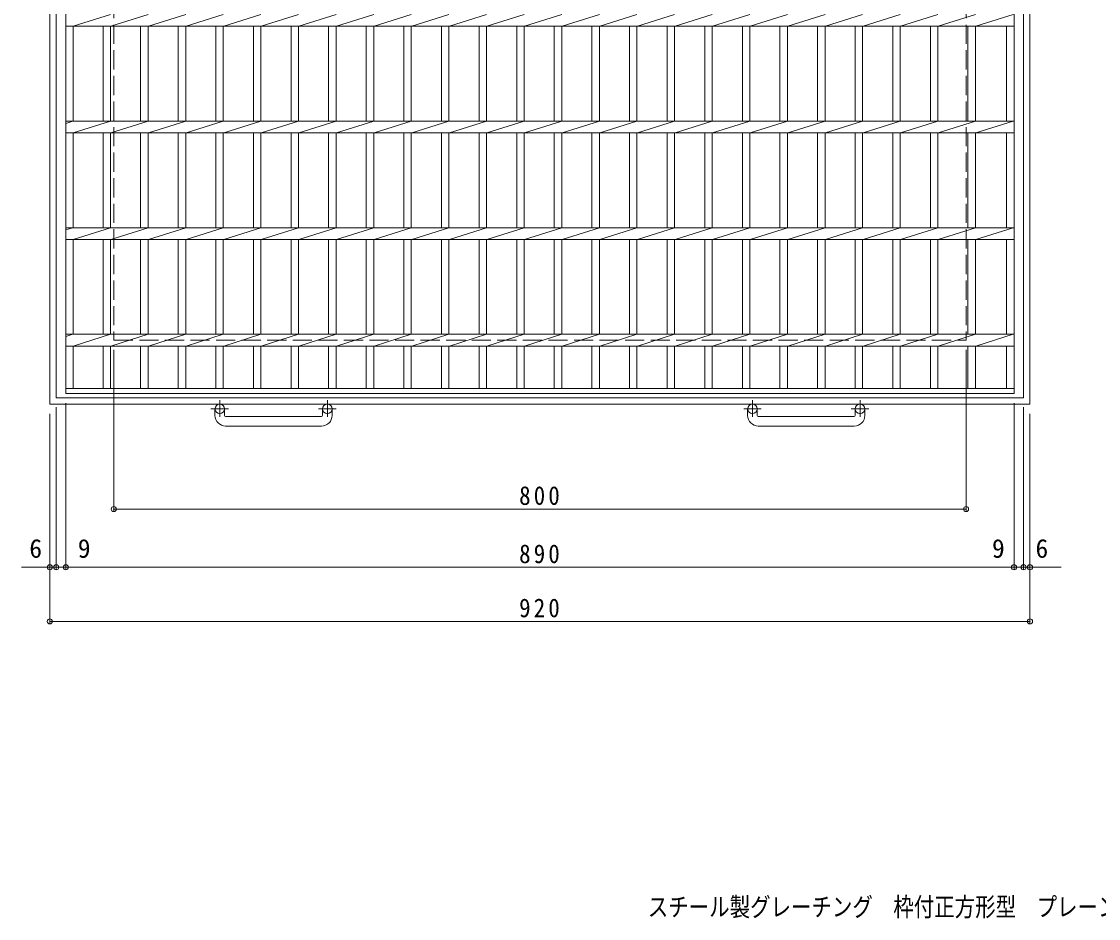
# Model space of a CAD drawing. Units: millimetres, scale not verified. Extents: x -1106 to 1075, y -818 to 820.
# Drawn here: x -1106 to -95, y -818 to 24 of the extents above; entities that cross this region are included whole.
import ezdxf
from ezdxf.enums import TextEntityAlignment as Align

# ---------------------------------------------------------------- set-up
doc = ezdxf.new("R2010")
doc.units = ezdxf.units.MM
doc.header["$LTSCALE"] = 6
doc.header["$PDMODE"] = 32
doc.header["$PDSIZE"] = 4.8
doc.linetypes.add('CHAIN1', pattern=[8, 5, -1, 1, -1])
doc.linetypes.add('DASHED3', pattern=[4, 3, -1])
for name, color, linetype, lineweight in [('B-1', 2, 'Continuous', 9), ('B-2', 3, 'Continuous', 9), ('B-4', 7, 'Continuous', 9)]:
    doc.layers.add(name, color=color, linetype=linetype, lineweight=lineweight)
doc.layers.add('F-0_F-0ﾚｲﾔ', color=2, linetype='Continuous')
doc.styles.add('ＭＳ ゴシック', font='')
doc.styles.get('ＭＳ ゴシック').set_extended_font_data('MS Gothic')

msp = doc.modelspace()

# ---------------------------------------------------------------- linework, layer by layer
at = {"layer": 'B-1'}
for p, q in [((-1079.112, 585.038), (-1079.112, -334.963)), ((-1073.112, 579.037), (-1073.112, -328.962)), ((-165.112, 579.037), (-165.112, -328.962)), ((-159.112, 585.038), (-159.112, -334.963)), ((-1073.112, -328.962), (-165.112, -328.962)), ((-1079.112, -334.963), (-159.112, -334.963)), ((-924.112, -345.564), (-924.112, -339.463)), ((-915.112, -345.564), (-915.112, -339.463)), ((-823.112, -345.564), (-823.112, -339.463)), ((-814.112, -345.564), (-814.112, -339.463)), ((-424.112, -345.564), (-424.112, -339.463)), ((-415.112, -345.564), (-415.112, -339.463)), ((-323.112, -345.564), (-323.112, -339.463)), ((-314.112, -345.564), (-314.112, -339.463)), ((-914.112, -346.563), (-824.112, -346.563)), ((-414.112, -346.563), (-324.112, -346.563)), ((-824.112, -355.563), (-914.112, -355.563)), ((-324.112, -355.563), (-414.112, -355.563))]:
    msp.add_line(p, q, dxfattribs=at)
at = {"layer": 'B-1', "linetype": 'DASHED3'}
for p, q in [((-1019.112, 525.038), (-1019.112, -274.963)), ((-219.112, 525.038), (-219.112, -274.963)), ((-1019.112, -274.963), (-219.112, -274.963))]:
    msp.add_line(p, q, dxfattribs=at)
at = {"layer": 'B-1', "linetype": 'CHAIN1'}
for p, q in [((-919.612, -331.357), (-919.612, -346.953)), ((-818.612, -331.357), (-818.612, -346.953)), ((-419.612, -331.357), (-419.612, -346.953)), ((-318.612, -331.357), (-318.612, -346.953)), ((-911.449, -339.463), (-927.856, -339.463)), ((-810.449, -339.463), (-826.856, -339.463)), ((-411.449, -339.463), (-427.856, -339.463)), ((-310.449, -339.463), (-326.856, -339.463))]:
    msp.add_line(p, q, dxfattribs=at)
at = {"layer": 'B-1'}
for centre in [(-919.612, -339.463), (-818.612, -339.463), (-419.612, -339.463), (-318.612, -339.463)]:
    msp.add_circle(centre, 4.5, dxfattribs=at)
for centre, radius, start, end in [((-914.112, -345.564), 10, 180, 270), ((-914.112, -345.564), 1, 180, 270), ((-824.112, -345.564), 10, 270, 0), ((-824.112, -345.564), 1, 270, 0), ((-414.112, -345.564), 10, 180, 270), ((-414.112, -345.564), 1, 180, 270), ((-324.112, -345.564), 10, 270, 0), ((-324.112, -345.564), 1, 270, 0)]:
    msp.add_arc(centre, radius, start, end, dxfattribs=at)
at = {"layer": 'B-2'}
for p, q in [((-1064.112, -324.962), (-1064.112, 575.037)), ((-1057.111, 19.538), (-1022.212, 30.537)), ((-1021.811, 19.538), (-986.912, 30.537)), ((-986.511, 19.538), (-951.612, 30.537)), ((-951.211, 19.538), (-916.312, 30.537)), ((-915.911, 19.538), (-881.012, 30.537)), ((-880.611, 19.538), (-845.712, 30.537)), ((-845.311, 19.538), (-810.412, 30.537)), ((-810.011, 19.538), (-775.112, 30.537)), ((-774.711, 19.538), (-739.812, 30.537)), ((-739.411, 19.538), (-704.512, 30.537)), ((-704.111, 19.538), (-669.212, 30.537)), ((-668.811, 19.538), (-633.912, 30.537)), ((-633.512, 19.538), (-598.612, 30.537)), ((-598.211, 19.538), (-563.312, 30.537)), ((-562.912, 19.538), (-528.012, 30.537)), ((-527.611, 19.538), (-492.712, 30.537)), ((-492.311, 19.538), (-457.412, 30.537)), ((-457.011, 19.538), (-422.111, 30.537)), ((-421.711, 19.538), (-386.811, 30.537)), ((-386.411, 19.538), (-351.511, 30.537)), ((-351.111, 19.538), (-316.211, 30.537)), ((-315.811, 19.538), (-280.911, 30.537)), ((-280.511, 19.538), (-245.611, 30.537)), ((-245.211, 19.538), (-210.311, 30.537)), ((-209.91, 19.538), (-175.011, 30.537)), ((-1064.112, 19.538), (-174.112, 19.538)), ((-1057.111, -69.463), (-1057.111, 19.538)), ((-1029.212, 19.538), (-1029.212, -69.463)), ((-1022.212, 19.538), (-1022.212, -69.463)), ((-993.911, 19.538), (-993.911, -69.463)), ((-986.911, 19.538), (-986.911, -69.463)), ((-958.611, 19.538), (-958.611, -69.463)), ((-951.611, 19.538), (-951.611, -69.463)), ((-923.311, 19.538), (-923.311, -69.463)), ((-916.312, 19.538), (-916.312, -69.463)), ((-888.011, 19.538), (-888.011, -69.463)), ((-881.011, 19.538), (-881.011, -69.463)), ((-852.711, 19.538), (-852.711, -69.463)), ((-845.711, 19.538), (-845.711, -69.463)), ((-817.412, 19.538), (-817.412, -69.463)), ((-810.412, 19.538), (-810.412, -69.463)), ((-782.111, 19.538), (-782.111, -69.463)), ((-775.111, 19.538), (-775.111, -69.463)), ((-746.811, 19.538), (-746.811, -69.463)), ((-739.811, 19.538), (-739.811, -69.463)), ((-711.511, 19.538), (-711.511, -69.463)), ((-704.512, 19.538), (-704.512, -69.463)), ((-676.211, 19.538), (-676.211, -69.463)), ((-669.211, 19.538), (-669.211, -69.463)), ((-640.912, 19.538), (-640.912, -69.463)), ((-633.912, 19.538), (-633.912, -69.463)), ((-605.611, 19.538), (-605.611, -69.463)), ((-598.612, 19.538), (-598.612, -69.463)), ((-570.311, 19.538), (-570.311, -69.463)), ((-563.311, 19.538), (-563.311, -69.463)), ((-535.011, 19.538), (-535.011, -69.463)), ((-528.011, 19.538), (-528.011, -69.463)), ((-499.711, 19.538), (-499.711, -69.463)), ((-492.711, 19.538), (-492.711, -69.463)), ((-464.411, 19.538), (-464.411, -69.463)), ((-457.411, 19.538), (-457.411, -69.463)), ((-429.111, 19.538), (-429.111, -69.463)), ((-422.111, 19.538), (-422.111, -69.463)), ((-393.811, 19.538), (-393.811, -69.463)), ((-386.811, 19.538), (-386.811, -69.463)), ((-358.511, 19.538), (-358.511, -69.463)), ((-351.511, 19.538), (-351.511, -69.463)), ((-323.211, 19.538), (-323.211, -69.463)), ((-316.211, 19.538), (-316.211, -69.463)), ((-287.91, 19.538), (-287.91, -69.463)), ((-280.911, 19.538), (-280.911, -69.463)), ((-252.61, 19.538), (-252.61, -69.463)), ((-245.61, 19.538), (-245.61, -69.463)), ((-217.31, 19.538), (-217.31, -69.463)), ((-210.31, 19.538), (-210.31, -69.463)), ((-181.112, 19.538), (-181.112, -69.463)), ((-1064.112, -71.543), (-1057.512, -69.463)), ((-1064.112, -69.463), (-174.112, -69.463)), ((-1057.111, -80.462), (-1022.212, -69.463)), ((-1021.811, -80.462), (-986.912, -69.463)), ((-986.511, -80.462), (-951.612, -69.463)), ((-951.211, -80.462), (-916.312, -69.463)), ((-915.911, -80.462), (-881.012, -69.463)), ((-880.611, -80.462), (-845.712, -69.463)), ((-845.311, -80.462), (-810.412, -69.463)), ((-810.011, -80.462), (-775.112, -69.463)), ((-774.711, -80.462), (-739.812, -69.463)), ((-739.411, -80.462), (-704.512, -69.463)), ((-704.111, -80.462), (-669.212, -69.463)), ((-668.811, -80.462), (-633.912, -69.463)), ((-633.512, -80.462), (-598.612, -69.463)), ((-598.211, -80.462), (-563.312, -69.463)), ((-562.912, -80.462), (-528.012, -69.463)), ((-527.611, -80.462), (-492.712, -69.463)), ((-492.311, -80.462), (-457.412, -69.463)), ((-457.011, -80.462), (-422.111, -69.463)), ((-421.711, -80.462), (-386.811, -69.463)), ((-386.411, -80.462), (-351.511, -69.463)), ((-351.111, -80.462), (-316.211, -69.463)), ((-315.811, -80.462), (-280.911, -69.463)), ((-280.511, -80.462), (-245.611, -69.463)), ((-245.211, -80.462), (-210.311, -69.463)), ((-209.91, -80.462), (-175.011, -69.463)), ((-1064.112, -80.462), (-174.112, -80.462)), ((-1057.111, -169.463), (-1057.111, -80.462)), ((-1029.212, -80.462), (-1029.212, -169.463)), ((-1022.212, -80.462), (-1022.212, -169.463)), ((-993.911, -80.462), (-993.911, -169.463)), ((-986.911, -80.462), (-986.911, -169.463)), ((-958.611, -80.462), (-958.611, -169.463)), ((-951.611, -80.462), (-951.611, -169.463)), ((-923.311, -80.462), (-923.311, -169.463)), ((-916.312, -80.462), (-916.312, -169.463)), ((-888.011, -80.462), (-888.011, -169.463)), ((-881.011, -80.462), (-881.011, -169.463)), ((-852.711, -80.462), (-852.711, -169.463)), ((-845.711, -80.462), (-845.711, -169.463)), ((-817.412, -80.462), (-817.412, -169.463)), ((-810.412, -80.462), (-810.412, -169.463)), ((-782.111, -80.462), (-782.111, -169.463)), ((-775.111, -80.462), (-775.111, -169.463)), ((-746.811, -80.462), (-746.811, -169.463)), ((-739.811, -80.462), (-739.811, -169.463)), ((-711.511, -80.462), (-711.511, -169.463)), ((-704.512, -80.462), (-704.512, -169.463)), ((-676.211, -80.462), (-676.211, -169.463)), ((-669.211, -80.462), (-669.211, -169.463)), ((-640.912, -80.462), (-640.912, -169.463)), ((-633.912, -80.462), (-633.912, -169.463)), ((-605.611, -80.462), (-605.611, -169.463)), ((-598.612, -80.462), (-598.612, -169.463)), ((-570.311, -80.462), (-570.311, -169.463)), ((-563.311, -80.462), (-563.311, -169.463)), ((-535.011, -80.462), (-535.011, -169.463)), ((-528.011, -80.462), (-528.011, -169.463)), ((-499.711, -80.462), (-499.711, -169.463)), ((-492.711, -80.462), (-492.711, -169.463)), ((-464.411, -80.462), (-464.411, -169.463)), ((-457.411, -80.462), (-457.411, -169.463)), ((-429.111, -80.462), (-429.111, -169.463)), ((-422.111, -80.462), (-422.111, -169.463)), ((-393.811, -80.462), (-393.811, -169.463)), ((-386.811, -80.462), (-386.811, -169.463)), ((-358.511, -80.462), (-358.511, -169.463)), ((-351.511, -80.462), (-351.511, -169.463)), ((-323.211, -80.462), (-323.211, -169.463)), ((-316.211, -80.462), (-316.211, -169.463)), ((-287.91, -80.462), (-287.91, -169.463)), ((-280.911, -80.462), (-280.911, -169.463)), ((-252.61, -80.462), (-252.61, -169.463)), ((-245.61, -80.462), (-245.61, -169.463)), ((-217.31, -80.462), (-217.31, -169.463)), ((-210.31, -80.462), (-210.31, -169.463)), ((-181.112, -80.462), (-181.112, -169.463)), ((-1064.112, -171.543), (-1057.512, -169.463)), ((-1064.112, -169.463), (-174.112, -169.463)), ((-1057.111, -180.462), (-1022.212, -169.463)), ((-1021.811, -180.462), (-986.912, -169.463)), ((-986.511, -180.462), (-951.612, -169.463)), ((-951.211, -180.462), (-916.312, -169.463)), ((-915.911, -180.462), (-881.012, -169.463)), ((-880.611, -180.462), (-845.712, -169.463)), ((-845.311, -180.462), (-810.412, -169.463)), ((-810.011, -180.462), (-775.112, -169.463)), ((-774.711, -180.462), (-739.812, -169.463)), ((-739.411, -180.462), (-704.512, -169.463)), ((-704.111, -180.462), (-669.212, -169.463)), ((-668.811, -180.462), (-633.912, -169.463)), ((-633.512, -180.462), (-598.612, -169.463)), ((-598.211, -180.462), (-563.312, -169.463)), ((-562.912, -180.462), (-528.012, -169.463)), ((-527.611, -180.462), (-492.712, -169.463)), ((-492.311, -180.462), (-457.412, -169.463)), ((-457.011, -180.462), (-422.111, -169.463)), ((-421.711, -180.462), (-386.811, -169.463)), ((-386.411, -180.462), (-351.511, -169.463)), ((-351.111, -180.462), (-316.211, -169.463)), ((-315.811, -180.462), (-280.911, -169.463)), ((-280.511, -180.462), (-245.611, -169.463)), ((-245.211, -180.462), (-210.311, -169.463)), ((-209.91, -180.462), (-175.011, -169.463)), ((-1064.112, -180.462), (-174.112, -180.462)), ((-1057.111, -269.463), (-1057.111, -180.462)), ((-1029.212, -180.462), (-1029.212, -269.463)), ((-1022.212, -180.462), (-1022.212, -269.463)), ((-993.911, -180.462), (-993.911, -269.463)), ((-986.911, -180.462), (-986.911, -269.463)), ((-958.611, -180.462), (-958.611, -269.463)), ((-951.611, -180.462), (-951.611, -269.463)), ((-923.311, -180.462), (-923.311, -269.463)), ((-916.312, -180.462), (-916.312, -269.463)), ((-888.011, -180.462), (-888.011, -269.463)), ((-881.011, -180.462), (-881.011, -269.463)), ((-852.711, -180.462), (-852.711, -269.463)), ((-845.711, -180.462), (-845.711, -269.463)), ((-817.412, -180.462), (-817.412, -269.463)), ((-810.412, -180.462), (-810.412, -269.463)), ((-782.111, -180.462), (-782.111, -269.463)), ((-775.111, -180.462), (-775.111, -269.463)), ((-746.811, -180.462), (-746.811, -269.463)), ((-739.811, -180.462), (-739.811, -269.463)), ((-711.511, -180.462), (-711.511, -269.463)), ((-704.512, -180.462), (-704.512, -269.463)), ((-676.211, -180.462), (-676.211, -269.463)), ((-669.211, -180.462), (-669.211, -269.463)), ((-640.912, -180.462), (-640.912, -269.463)), ((-633.912, -180.462), (-633.912, -269.463)), ((-605.611, -180.462), (-605.611, -269.463)), ((-598.612, -180.462), (-598.612, -269.463)), ((-570.311, -180.462), (-570.311, -269.463)), ((-563.311, -180.462), (-563.311, -269.463)), ((-535.011, -180.462), (-535.011, -269.463)), ((-528.011, -180.462), (-528.011, -269.463)), ((-499.711, -180.462), (-499.711, -269.463)), ((-492.711, -180.462), (-492.711, -269.463)), ((-464.411, -180.462), (-464.411, -269.463)), ((-457.411, -180.462), (-457.411, -269.463)), ((-429.111, -180.462), (-429.111, -269.463)), ((-422.111, -180.462), (-422.111, -269.463)), ((-393.811, -180.462), (-393.811, -269.463)), ((-386.811, -180.462), (-386.811, -269.463)), ((-358.511, -180.462), (-358.511, -269.463)), ((-351.511, -180.462), (-351.511, -269.463)), ((-323.211, -180.462), (-323.211, -269.463)), ((-316.211, -180.462), (-316.211, -269.463)), ((-287.91, -180.462), (-287.91, -269.463)), ((-280.911, -180.462), (-280.911, -269.463)), ((-252.61, -180.462), (-252.61, -269.463)), ((-245.61, -180.462), (-245.61, -269.463)), ((-217.31, -180.462), (-217.31, -269.463)), ((-210.31, -180.462), (-210.31, -269.463)), ((-181.112, -180.462), (-181.112, -269.463)), ((-1064.112, -271.543), (-1057.512, -269.463)), ((-1064.112, -269.463), (-174.112, -269.463)), ((-1057.111, -280.462), (-1022.212, -269.463)), ((-1021.811, -280.462), (-986.912, -269.463)), ((-986.511, -280.462), (-951.612, -269.463)), ((-951.211, -280.462), (-916.312, -269.463)), ((-915.911, -280.462), (-881.012, -269.463)), ((-880.611, -280.462), (-845.712, -269.463)), ((-845.311, -280.462), (-810.412, -269.463)), ((-810.011, -280.462), (-775.112, -269.463)), ((-774.711, -280.462), (-739.812, -269.463)), ((-739.411, -280.462), (-704.512, -269.463)), ((-704.111, -280.462), (-669.212, -269.463)), ((-668.811, -280.462), (-633.912, -269.463)), ((-633.512, -280.462), (-598.612, -269.463)), ((-598.211, -280.462), (-563.312, -269.463)), ((-562.912, -280.462), (-528.012, -269.463)), ((-527.611, -280.462), (-492.712, -269.463)), ((-492.311, -280.462), (-457.412, -269.463)), ((-457.011, -280.462), (-422.111, -269.463)), ((-421.711, -280.462), (-386.811, -269.463)), ((-386.411, -280.462), (-351.511, -269.463)), ((-351.111, -280.462), (-316.211, -269.463)), ((-315.811, -280.462), (-280.911, -269.463)), ((-280.511, -280.462), (-245.611, -269.463)), ((-245.211, -280.462), (-210.311, -269.463)), ((-209.91, -280.462), (-175.011, -269.463)), ((-1064.112, -280.463), (-174.112, -280.463)), ((-1057.111, -320.463), (-1057.111, -280.463)), ((-1029.212, -280.463), (-1029.212, -320.463)), ((-1022.212, -280.463), (-1022.212, -320.463)), ((-993.911, -280.463), (-993.911, -320.463)), ((-986.911, -280.463), (-986.911, -320.463)), ((-958.611, -280.463), (-958.611, -320.463)), ((-951.611, -280.463), (-951.611, -320.463)), ((-923.311, -280.463), (-923.311, -320.463)), ((-916.312, -280.463), (-916.312, -320.463)), ((-888.011, -280.463), (-888.011, -320.463)), ((-881.011, -280.463), (-881.011, -320.463)), ((-852.711, -280.463), (-852.711, -320.463)), ((-845.711, -280.463), (-845.711, -320.463)), ((-817.412, -280.463), (-817.412, -320.463)), ((-810.412, -280.463), (-810.412, -320.463)), ((-782.111, -280.463), (-782.111, -320.463)), ((-775.111, -280.463), (-775.111, -320.463)), ((-746.811, -280.463), (-746.811, -320.463)), ((-739.811, -280.463), (-739.811, -320.463)), ((-711.511, -280.463), (-711.511, -320.463)), ((-704.512, -280.463), (-704.512, -320.463)), ((-676.211, -280.463), (-676.211, -320.463)), ((-669.211, -280.463), (-669.211, -320.463)), ((-640.912, -280.463), (-640.912, -320.463)), ((-633.912, -280.463), (-633.912, -320.463)), ((-605.611, -280.463), (-605.611, -320.463)), ((-598.612, -280.463), (-598.612, -320.463)), ((-570.311, -280.463), (-570.311, -320.463)), ((-563.311, -280.463), (-563.311, -320.463)), ((-535.011, -280.463), (-535.011, -320.463)), ((-528.011, -280.463), (-528.011, -320.463)), ((-499.711, -280.463), (-499.711, -320.463)), ((-492.711, -280.463), (-492.711, -320.463)), ((-464.411, -280.463), (-464.411, -320.463)), ((-457.411, -280.463), (-457.411, -320.463)), ((-429.111, -280.463), (-429.111, -320.463)), ((-422.111, -280.463), (-422.111, -320.463)), ((-393.811, -280.463), (-393.811, -320.463)), ((-386.811, -280.463), (-386.811, -320.463)), ((-358.511, -280.463), (-358.511, -320.463)), ((-351.511, -280.463), (-351.511, -320.463)), ((-323.211, -280.463), (-323.211, -320.463)), ((-316.211, -280.463), (-316.211, -320.463)), ((-287.91, -280.463), (-287.91, -320.463)), ((-280.911, -280.463), (-280.911, -320.463)), ((-252.61, -280.463), (-252.61, -320.463)), ((-245.61, -280.463), (-245.61, -320.463)), ((-217.31, -280.463), (-217.31, -320.463)), ((-210.31, -280.463), (-210.31, -320.463)), ((-181.112, -280.463), (-181.112, -320.463)), ((-174.112, -320.463), (-1064.112, -320.463))]:
    msp.add_line(p, q, dxfattribs=at)
msp.add_lwpolyline([(-174.112, 575.037), (-174.112, -324.962), (-1064.112, -324.962)], dxfattribs=at)
at = {"layer": 'B-4'}
for p, q in [((-1019.112, -283.963), (-1019.112, -435.218)), ((-219.112, -283.963), (-219.112, -435.218)), ((-1073.112, -337.962), (-1073.112, -489.853)), ((-1064.112, -333.962), (-1064.112, -489.853)), ((-174.112, -333.962), (-174.112, -489.853)), ((-165.112, -337.962), (-165.112, -489.853)), ((-1079.112, -343.963), (-1079.112, -540.624)), ((-159.112, -343.963), (-159.112, -540.624)), ((-1019.112, -433.418), (-219.112, -433.418)), ((-1105.684, -488.053), (-129.969, -488.053)), ((-1079.112, -538.824), (-159.112, -538.824))]:
    msp.add_line(p, q, dxfattribs=at)
for p in [(-1019.112, -433.418), (-219.112, -433.418), (-1079.112, -488.053), (-1073.112, -488.053), (-1064.112, -488.053), (-174.112, -488.053), (-165.112, -488.053), (-159.112, -488.053), (-1079.112, -538.824), (-159.112, -538.824)]:
    msp.add_point(p, dxfattribs=at)

# ---------------------------------------------------------------- texts
at = {"layer": 'B-4', "color": 2, "style": 'ＭＳ ゴシック'}
for s, p in [('6', (-1098.396, -484.453)), ('9', (-1052.847, -484.453)), ('9', (-194.771, -484.453)), ('6', (-153.946, -484.453))]:
    msp.add_text(s, height=17.6, dxfattribs=at).set_placement(p, align=Align.BOTTOM_LEFT)
at = {"layer": 'B-4', "color": 2, "char_height": 17.6, "attachment_point": 7, "style": 'ＭＳ ゴシック'}
for s, insert in [('\\T1.27;\\W0.9;800', (-638.612, -429.818)), ('\\T1.27;\\W0.9;890', (-638.612, -484.453)), ('\\T1.27;\\W0.9;920', (-638.612, -535.224))]:
    msp.add_mtext(s, dxfattribs=dict(at, insert=insert))
at = {"layer": 'F-0_F-0ﾚｲﾔ', "style": 'ＭＳ ゴシック', "width": 0.8}
msp.add_text('スチール製グレーチング\u3000枠付正方形型\u3000プレーンタイプ\u3000集水桝用\u3000ＨＳＣ\u3000８８７５', height=17.6, dxfattribs=at).set_placement((-517.844, -820.782), align=Align.BOTTOM_LEFT)

doc.saveas('drawing.dxf')
